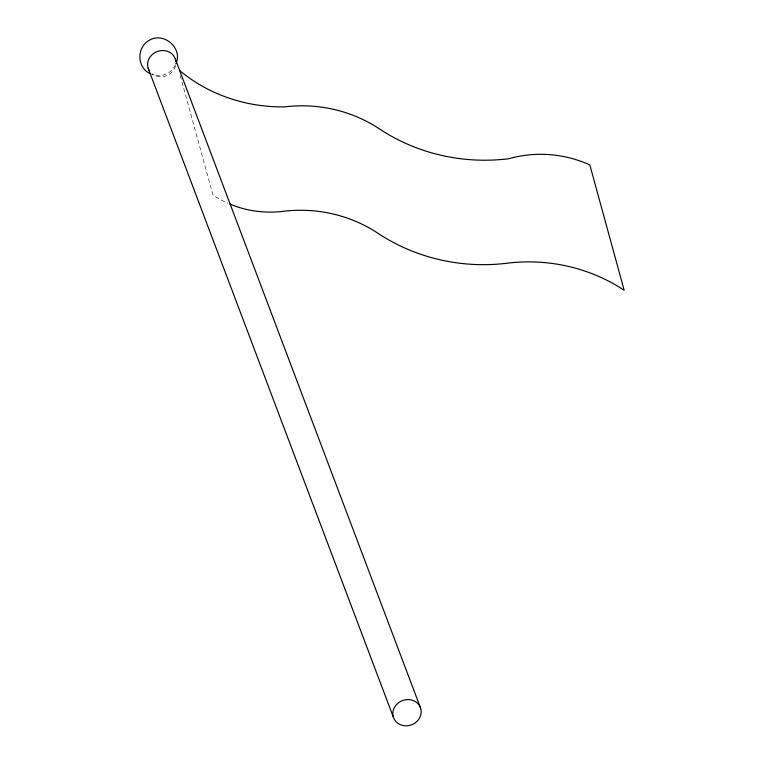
<?xml version="1.0" encoding="UTF-8"?>
<svg xmlns="http://www.w3.org/2000/svg" width="764" height="764" viewBox="0 0 764 764"><rect width="100%" height="100%" fill="white"/><g stroke="black" fill="none" stroke-linecap="round" stroke-linejoin="round"><path stroke-width="0.57" stroke-dasharray="3.82 2.86" d="M175.348 64.844C171.795 73.64 160.259 78.205 151.664 74.165M180.218 75.474L212.975 195.068A98.394 91.355 0.7 0 0 228.044 203.3M175.519 65.99A14.354 12.959 -20.7 0 1 151.893 73.707"/><path stroke-width="1.15" d="M175.854 63.832C183.427 48.18 163.19 31.037 148.713 40.654C136.278 47.779 137.062 68.454 150.594 73.764M175.395 59.22L420.649 708.257A14.354 12.959 -20.7 0 1 403.564 725.638A14.354 12.959 -20.7 0 1 396.812 704.236A14.354 12.959 -20.7 0 1 420.649 708.257M148.111 68.12L393.364 717.167M179.54 70.469A154.557 142.925 -3.4 0 0 284.533 106.884A132.745 123.262 0.7 0 1 379.278 128.82A181.163 168.214 0.7 0 0 508.576 158.759A110.866 103.025 7 0 1 589.837 164.938L624.169 290.282A163.849 152.132 0.7 0 0 507.239 263.208A181.163 168.214 0.7 0 1 377.941 233.268A132.745 123.262 0.7 0 0 283.196 211.332A98.394 91.355 0.7 0 1 229.916 204.093M149.591 71.167A14.354 12.959 -20.7 0 1 157.269 51.513A14.354 12.959 -20.7 0 1 175.863 61.435"/></g></svg>
